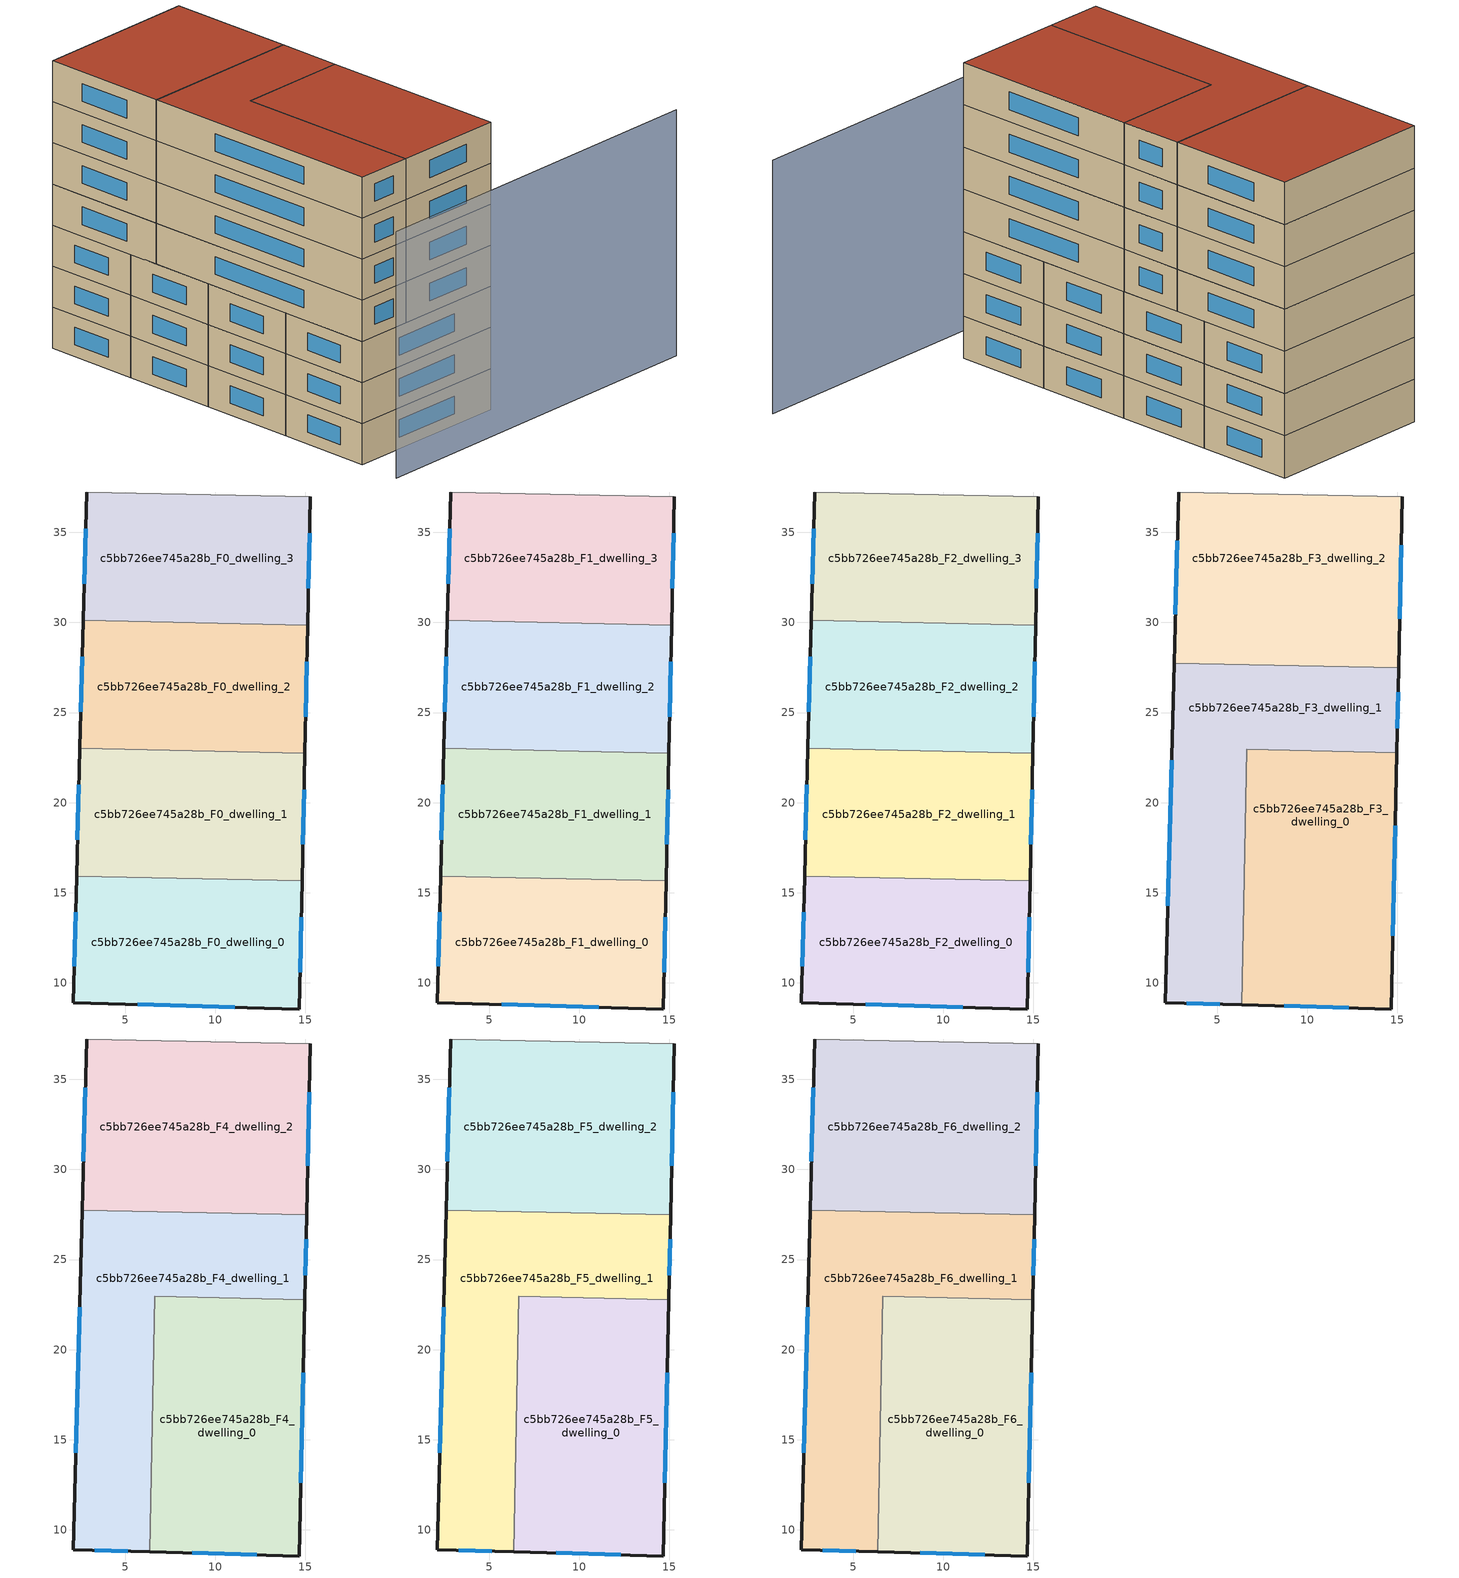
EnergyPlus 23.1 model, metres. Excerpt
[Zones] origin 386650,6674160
c5bb726ee745a28b_F0_dwelling_0
 floor ground (EU_floor_Construction): 14.81,15.66 14.66,8.55 2.11,8.91 2.3,15.93 z0
 wall outside (EU_wall_Construction): 2.3,15.93 2.11,8.91 14.66,8.55 14.81,15.66 z0:3
 wall to c5bb726ee745a28b_F0_dwelling_1 (EU_wall_Construction): 14.81,15.66 2.3,15.93 z0:3
 window (EU_Window_Construction): 14.71,10.58 14.77,13.63 / 5.7,8.8 11.08,8.65 / 2.24,13.92 2.16,10.91 z0.86:2.14
c5bb726ee745a28b_F0_dwelling_1
 floor ground (EU_floor_Construction): 14.97,22.75 14.81,15.66 2.3,15.93 2.48,23.01 z0
 wall outside (EU_wall_Construction): 14.81,15.66 14.97,22.75 / 2.48,23.01 2.3,15.93 z0:3
 wall to c5bb726ee745a28b_F0_dwelling_2 (EU_wall_Construction): 14.97,22.75 2.48,23.01 z0:3
 window (EU_Window_Construction): 14.86,17.69 14.92,20.72 / 2.43,20.99 2.35,17.95 z0.86:2.14
c5bb726ee745a28b_F0_dwelling_2
 floor ground (EU_floor_Construction): 15.12,29.85 14.97,22.75 2.48,23.01 2.67,30.12 z0
 wall outside (EU_wall_Construction): 14.97,22.75 15.12,29.85 / 2.67,30.12 2.48,23.01 z0:3
 wall to c5bb726ee745a28b_F0_dwelling_3 (EU_wall_Construction): 15.12,29.85 2.67,30.12 z0:3
 window (EU_Window_Construction): 15.01,24.78 15.07,27.82 / 2.61,28.09 2.53,25.04 z0.86:2.14
c5bb726ee745a28b_F0_dwelling_3
 floor ground (EU_floor_Construction): 15.27,36.98 15.12,29.85 2.67,30.12 2.85,37.24 z0
 wall outside (EU_wall_Construction): 15.12,29.85 15.27,36.98 / 2.85,37.24 2.67,30.12 z0:3
 wall adiabatic (EU_wall_Construction): 15.27,36.98 2.85,37.24 z0:3
 window (EU_Window_Construction): 15.16,31.89 15.22,34.94 / 2.8,35.2 2.72,32.15 z0.86:2.14
c5bb726ee745a28b_F1_dwelling_0
 floor to c5bb726ee745a28b_F0_dwelling_0 (EU_floor_Construction): 14.81,15.66 14.66,8.55 2.11,8.91 2.3,15.93 z3
 wall outside (EU_wall_Construction): 2.3,15.93 2.11,8.91 14.66,8.55 14.81,15.66 z3:6
 wall to c5bb726ee745a28b_F1_dwelling_1 (EU_wall_Construction): 14.81,15.66 2.3,15.93 z3:6
 window (EU_Window_Construction): 14.71,10.58 14.77,13.63 / 5.7,8.8 11.08,8.65 / 2.24,13.92 2.16,10.91 z3.86:5.14
c5bb726ee745a28b_F1_dwelling_1
 floor to c5bb726ee745a28b_F0_dwelling_1 (EU_floor_Construction): 14.97,22.75 14.81,15.66 2.3,15.93 2.48,23.01 z3
 wall outside (EU_wall_Construction): 14.81,15.66 14.97,22.75 / 2.48,23.01 2.3,15.93 z3:6
 wall to c5bb726ee745a28b_F1_dwelling_2 (EU_wall_Construction): 14.97,22.75 2.48,23.01 z3:6
 window (EU_Window_Construction): 14.86,17.69 14.92,20.72 / 2.43,20.99 2.35,17.95 z3.86:5.14
c5bb726ee745a28b_F1_dwelling_2
 floor to c5bb726ee745a28b_F0_dwelling_2 (EU_floor_Construction): 15.12,29.85 14.97,22.75 2.48,23.01 2.67,30.12 z3
 wall outside (EU_wall_Construction): 14.97,22.75 15.12,29.85 / 2.67,30.12 2.48,23.01 z3:6
 wall to c5bb726ee745a28b_F1_dwelling_3 (EU_wall_Construction): 15.12,29.85 2.67,30.12 z3:6
 window (EU_Window_Construction): 15.01,24.78 15.07,27.82 / 2.61,28.09 2.53,25.04 z3.86:5.14
c5bb726ee745a28b_F1_dwelling_3
 floor to c5bb726ee745a28b_F0_dwelling_3 (EU_floor_Construction): 15.27,36.98 15.12,29.85 2.67,30.12 2.85,37.24 z3
 wall outside (EU_wall_Construction): 15.12,29.85 15.27,36.98 / 2.85,37.24 2.67,30.12 z3:6
 wall adiabatic (EU_wall_Construction): 15.27,36.98 2.85,37.24 z3:6
 window (EU_Window_Construction): 15.16,31.89 15.22,34.94 / 2.8,35.2 2.72,32.15 z3.86:5.14
c5bb726ee745a28b_F2_dwelling_0
 floor to c5bb726ee745a28b_F1_dwelling_0 (EU_floor_Construction): 14.81,15.66 14.66,8.55 2.11,8.91 2.3,15.93 z6
 wall outside (EU_wall_Construction): 2.3,15.93 2.11,8.91 14.66,8.55 14.81,15.66 z6:9
 wall to c5bb726ee745a28b_F2_dwelling_1 (EU_wall_Construction): 14.81,15.66 2.3,15.93 z6:9
 window (EU_Window_Construction): 14.71,10.58 14.77,13.63 / 5.7,8.8 11.08,8.65 / 2.24,13.92 2.16,10.91 z6.86:8.14
c5bb726ee745a28b_F2_dwelling_1
 floor to c5bb726ee745a28b_F1_dwelling_1 (EU_floor_Construction): 14.97,22.75 14.81,15.66 2.3,15.93 2.48,23.01 z6
 wall outside (EU_wall_Construction): 14.81,15.66 14.97,22.75 / 2.48,23.01 2.3,15.93 z6:9
 wall to c5bb726ee745a28b_F2_dwelling_2 (EU_wall_Construction): 14.97,22.75 2.48,23.01 z6:9
 window (EU_Window_Construction): 14.86,17.69 14.92,20.72 / 2.43,20.99 2.35,17.95 z6.86:8.14
c5bb726ee745a28b_F2_dwelling_2
 floor to c5bb726ee745a28b_F1_dwelling_2 (EU_floor_Construction): 15.12,29.85 14.97,22.75 2.48,23.01 2.67,30.12 z6
 wall outside (EU_wall_Construction): 14.97,22.75 15.12,29.85 / 2.67,30.12 2.48,23.01 z6:9
 wall to c5bb726ee745a28b_F2_dwelling_3 (EU_wall_Construction): 15.12,29.85 2.67,30.12 z6:9
 window (EU_Window_Construction): 15.01,24.78 15.07,27.82 / 2.61,28.09 2.53,25.04 z6.86:8.14
c5bb726ee745a28b_F2_dwelling_3
 floor to c5bb726ee745a28b_F1_dwelling_3 (EU_floor_Construction): 15.27,36.98 15.12,29.85 2.67,30.12 2.85,37.24 z6
 wall outside (EU_wall_Construction): 15.12,29.85 15.27,36.98 / 2.85,37.24 2.67,30.12 z6:9
 wall adiabatic (EU_wall_Construction): 15.27,36.98 2.85,37.24 z6:9
 window (EU_Window_Construction): 15.16,31.89 15.22,34.94 / 2.8,35.2 2.72,32.15 z6.86:8.14
c5bb726ee745a28b_F3_dwelling_0
 floor to c5bb726ee745a28b_F2_dwelling_0 (EU_floor_Construction): 14.81,15.66 14.66,8.55 6.35,8.79 6.5,15.84 z9
 floor to c5bb726ee745a28b_F2_dwelling_1 (EU_floor_Construction): 14.97,22.75 14.81,15.66 6.5,15.84 6.65,22.92 z9
 floor to c5bb726ee745a28b_F2_dwelling_2 (EU_floor_Construction): 14.97,22.78 14.97,22.75 6.65,22.92 6.65,22.96 z9
 wall outside (EU_wall_Construction): 6.35,8.79 14.66,8.55 14.97,22.78 z9:12
 wall to c5bb726ee745a28b_F3_dwelling_1 (EU_wall_Construction): 14.97,22.78 6.65,22.96 6.35,8.79 z9:12
 window (EU_Window_Construction): 14.75,12.62 14.88,18.71 / 8.72,8.72 12.29,8.62 z9.86:11.14
c5bb726ee745a28b_F3_dwelling_1
 floor to c5bb726ee745a28b_F2_dwelling_1 (EU_floor_Construction): 6.65,22.92 6.5,15.84 2.3,15.93 2.48,23.01 z9
 floor to c5bb726ee745a28b_F2_dwelling_0 (EU_floor_Construction): 6.5,15.84 6.35,8.79 2.11,8.91 2.3,15.93 z9
 floor to c5bb726ee745a28b_F2_dwelling_2 (EU_floor_Construction): 15.07,27.48 14.97,22.78 6.65,22.96 6.65,22.92 2.48,23.01 2.6,27.75 z9
 wall outside (EU_wall_Construction): 2.6,27.75 2.11,8.91 6.35,8.79 / 14.97,22.78 15.07,27.48 z9:12
 wall to c5bb726ee745a28b_F3_dwelling_2 (EU_wall_Construction): 15.07,27.48 2.6,27.75 z9:12
 window (EU_Window_Construction): 3.32,8.87 5.14,8.82 / 2.46,22.36 2.25,14.29 / 14.99,24.12 15.04,26.14 z9.86:11.14
c5bb726ee745a28b_F3_dwelling_2
 floor to c5bb726ee745a28b_F2_dwelling_3 (EU_floor_Construction): 15.27,36.98 15.12,29.85 2.67,30.12 2.85,37.24 z9
 floor to c5bb726ee745a28b_F2_dwelling_2 (EU_floor_Construction): 15.12,29.85 15.07,27.48 2.6,27.75 2.67,30.12 z9
 wall outside (EU_wall_Construction): 2.85,37.24 2.6,27.75 / 15.07,27.48 15.27,36.98 z9:12
 wall adiabatic (EU_wall_Construction): 15.27,36.98 2.85,37.24 z9:12
 window (EU_Window_Construction): 2.78,34.52 2.68,30.46 / 15.12,30.2 15.21,34.27 z9.86:11.14
c5bb726ee745a28b_F4_dwelling_0
 floor to c5bb726ee745a28b_F3_dwelling_0 (EU_floor_Construction): 14.97,22.78 14.66,8.55 6.35,8.79 6.65,22.96 z12
 wall outside (EU_wall_Construction): 6.35,8.79 14.66,8.55 14.97,22.78 z12:15
 wall to c5bb726ee745a28b_F4_dwelling_1 (EU_wall_Construction): 14.97,22.78 6.65,22.96 6.35,8.79 z12:15
 window (EU_Window_Construction): 14.75,12.62 14.88,18.71 / 8.72,8.72 12.29,8.62 z12.86:14.14
c5bb726ee745a28b_F4_dwelling_1
 floor to c5bb726ee745a28b_F3_dwelling_1 (EU_floor_Construction): 15.07,27.48 14.97,22.78 6.65,22.96 6.35,8.79 2.11,8.91 2.6,27.75 z12
 wall outside (EU_wall_Construction): 2.6,27.75 2.11,8.91 6.35,8.79 / 14.97,22.78 15.07,27.48 z12:15
 wall to c5bb726ee745a28b_F4_dwelling_2 (EU_wall_Construction): 15.07,27.48 2.6,27.75 z12:15
 window (EU_Window_Construction): 3.32,8.87 5.14,8.82 / 2.46,22.36 2.25,14.29 / 14.99,24.12 15.04,26.14 z12.86:14.14
c5bb726ee745a28b_F4_dwelling_2
 floor to c5bb726ee745a28b_F3_dwelling_2 (EU_floor_Construction): 15.27,36.98 15.07,27.48 2.6,27.75 2.85,37.24 z12
 wall outside (EU_wall_Construction): 2.85,37.24 2.6,27.75 / 15.07,27.48 15.27,36.98 z12:15
 wall adiabatic (EU_wall_Construction): 15.27,36.98 2.85,37.24 z12:15
 window (EU_Window_Construction): 2.78,34.52 2.68,30.46 / 15.12,30.2 15.21,34.27 z12.86:14.14
c5bb726ee745a28b_F5_dwelling_0
 floor to c5bb726ee745a28b_F4_dwelling_0 (EU_floor_Construction): 14.97,22.78 14.66,8.55 6.35,8.79 6.65,22.96 z15
 wall outside (EU_wall_Construction): 6.35,8.79 14.66,8.55 14.97,22.78 z15:18
 wall to c5bb726ee745a28b_F5_dwelling_1 (EU_wall_Construction): 14.97,22.78 6.65,22.96 6.35,8.79 z15:18
 window (EU_Window_Construction): 14.75,12.62 14.88,18.71 / 8.72,8.72 12.29,8.62 z15.86:17.14
c5bb726ee745a28b_F5_dwelling_1
 floor to c5bb726ee745a28b_F4_dwelling_1 (EU_floor_Construction): 15.07,27.48 14.97,22.78 6.65,22.96 6.35,8.79 2.11,8.91 2.6,27.75 z15
 wall outside (EU_wall_Construction): 2.6,27.75 2.11,8.91 6.35,8.79 / 14.97,22.78 15.07,27.48 z15:18
 wall to c5bb726ee745a28b_F5_dwelling_2 (EU_wall_Construction): 15.07,27.48 2.6,27.75 z15:18
 window (EU_Window_Construction): 3.32,8.87 5.14,8.82 / 2.46,22.36 2.25,14.29 / 14.99,24.12 15.04,26.14 z15.86:17.14
c5bb726ee745a28b_F5_dwelling_2
 floor to c5bb726ee745a28b_F4_dwelling_2 (EU_floor_Construction): 15.27,36.98 15.07,27.48 2.6,27.75 2.85,37.24 z15
 wall outside (EU_wall_Construction): 2.85,37.24 2.6,27.75 / 15.07,27.48 15.27,36.98 z15:18
 wall adiabatic (EU_wall_Construction): 15.27,36.98 2.85,37.24 z15:18
 window (EU_Window_Construction): 2.78,34.52 2.68,30.46 / 15.12,30.2 15.21,34.27 z15.86:17.14
c5bb726ee745a28b_F6_dwelling_0
 floor to c5bb726ee745a28b_F5_dwelling_0 (EU_floor_Construction): 14.97,22.78 14.66,8.55 6.35,8.79 6.65,22.96 z18
 wall outside (EU_wall_Construction): 6.35,8.79 14.66,8.55 14.97,22.78 z18:21
 wall to c5bb726ee745a28b_F6_dwelling_1 (EU_wall_Construction): 14.97,22.78 6.65,22.96 6.35,8.79 z18:21
 window (EU_Window_Construction): 14.75,12.62 14.88,18.71 / 8.72,8.72 12.29,8.62 z18.86:20.14
 roof outside (EU_roof_Construction): 14.66,8.55 14.97,22.78 6.65,22.96 6.35,8.79 z21
c5bb726ee745a28b_F6_dwelling_1
 floor to c5bb726ee745a28b_F5_dwelling_1 (EU_floor_Construction): 15.07,27.48 14.97,22.78 6.65,22.96 6.35,8.79 2.11,8.91 2.6,27.75 z18
 wall outside (EU_wall_Construction): 2.6,27.75 2.11,8.91 6.35,8.79 / 14.97,22.78 15.07,27.48 z18:21
 wall to c5bb726ee745a28b_F6_dwelling_2 (EU_wall_Construction): 15.07,27.48 2.6,27.75 z18:21
 window (EU_Window_Construction): 3.32,8.87 5.14,8.82 / 2.46,22.36 2.25,14.29 / 14.99,24.12 15.04,26.14 z18.86:20.14
 roof outside (EU_roof_Construction): 6.35,8.79 6.65,22.96 14.97,22.78 15.07,27.48 2.6,27.75 2.11,8.91 z21
c5bb726ee745a28b_F6_dwelling_2
 floor to c5bb726ee745a28b_F5_dwelling_2 (EU_floor_Construction): 15.27,36.98 15.07,27.48 2.6,27.75 2.85,37.24 z18
 wall outside (EU_wall_Construction): 2.85,37.24 2.6,27.75 / 15.07,27.48 15.27,36.98 z18:21
 wall adiabatic (EU_wall_Construction): 15.27,36.98 2.85,37.24 z18:21
 window (EU_Window_Construction): 2.78,34.52 2.68,30.46 / 15.12,30.2 15.21,34.27 z18.86:20.14
 roof outside (EU_roof_Construction): 15.07,27.48 15.27,36.98 2.85,37.24 2.6,27.75 z21
shading: 1.96,5.75 29.56,5.18 z0:18
[Building]
EU S2 Campaign: North Axis=0; Terrain=City; Solar Distribution=FullExterior
[Site:Location]
Helsinki-Vantaa.AP: Latitude=60.317; Longitude=24.963; Time Zone=2; Elevation=54.6
[SizingPeriod:WeatherFileDays]
AnnualSizingPeriod: Begin Month=1; Begin Day of Month=1; End Month=12; End Day of Month=31; Day of Week for Start Day=Monday; Use Weather File Daylight Saving Period=No; Use Weather File Rain and Snow Indicators=No
[MATERIAL]
EU_InternalMass_Material: Roughness=MediumRough; Thickness=0.1; Conductivity=1; Density=1800; Specific Heat=900; Thermal Absorptance=0.9; Solar Absorptance=0.7; Visible Absorptance=0.7
[MATERIAL:NOMASS] Roughness=MediumRough; Thermal Absorptance=0.9; Solar Absorptance=0.7; Visible Absorptance=0.7
Name | Thermal Resistance
EU_wall_NoMass | 1.10183
EU_roof_NoMass; EU_floor_NoMass | 1.70606
[WINDOWMATERIAL:SIMPLEGLAZINGSYSTEM]
EU_Window_SimpleGlazing: UFactor=3.11035; Solar Heat Gain Coefficient=0.8; Visible Transmittance=0.8
[CONSTRUCTION]
EU_wall_Construction: EU_wall_NoMass
EU_roof_Construction: EU_roof_NoMass
EU_floor_Construction: EU_floor_NoMass
EU_Window_Construction: EU_Window_SimpleGlazing
EU_InternalMass_Construction: EU_InternalMass_Material
[ZONE] Type=1; Multiplier=1; Ceiling Height=autocalculate; Floor Area=autocalculate; Part of Total Floor Area=Yes
Name | Volume
c5bb726ee745a28b_F0_dwelling_0; c5bb726ee745a28b_F1_dwelling_0; c5bb726ee745a28b_F2_dwelling_0 | 265.844
c5bb726ee745a28b_F3_dwelling_0; c5bb726ee745a28b_F4_dwelling_0; c5bb726ee745a28b_F5_dwelling_0; c5bb726ee745a28b_F6_dwelling_0 | 354.487
c5bb726ee745a28b_F0_dwelling_1; c5bb726ee745a28b_F1_dwelling_1; c5bb726ee745a28b_F2_dwelling_1 | 265.843
c5bb726ee745a28b_F3_dwelling_1; c5bb726ee745a28b_F4_dwelling_1; c5bb726ee745a28b_F5_dwelling_1; c5bb726ee745a28b_F6_dwelling_1 | 354.453
c5bb726ee745a28b_F0_dwelling_2; c5bb726ee745a28b_F1_dwelling_2; c5bb726ee745a28b_F2_dwelling_2 | 265.839
c5bb726ee745a28b_F3_dwelling_2; c5bb726ee745a28b_F4_dwelling_2; c5bb726ee745a28b_F5_dwelling_2; c5bb726ee745a28b_F6_dwelling_2 | 354.452
c5bb726ee745a28b_F0_dwelling_3; c5bb726ee745a28b_F1_dwelling_3; c5bb726ee745a28b_F2_dwelling_3 | 265.846
[INTERNALMASS] Construction=EU_InternalMass_Construction
Name | Zone or ZoneList | Surface Area
c5bb726ee745a28b_F0_dwelling_0_EU_InternalMass | c5bb726ee745a28b_F0_dwelling_0 | 88.6147
c5bb726ee745a28b_F0_dwelling_1_EU_InternalMass | c5bb726ee745a28b_F0_dwelling_1 | 88.6143
c5bb726ee745a28b_F0_dwelling_2_EU_InternalMass | c5bb726ee745a28b_F0_dwelling_2 | 88.613
c5bb726ee745a28b_F0_dwelling_3_EU_InternalMass | c5bb726ee745a28b_F0_dwelling_3 | 88.6156
c5bb726ee745a28b_F1_dwelling_0_EU_InternalMass | c5bb726ee745a28b_F1_dwelling_0 | 88.6147
c5bb726ee745a28b_F1_dwelling_1_EU_InternalMass | c5bb726ee745a28b_F1_dwelling_1 | 88.6143
c5bb726ee745a28b_F1_dwelling_2_EU_InternalMass | c5bb726ee745a28b_F1_dwelling_2 | 88.613
c5bb726ee745a28b_F1_dwelling_3_EU_InternalMass | c5bb726ee745a28b_F1_dwelling_3 | 88.6156
c5bb726ee745a28b_F2_dwelling_0_EU_InternalMass | c5bb726ee745a28b_F2_dwelling_0 | 88.6147
c5bb726ee745a28b_F2_dwelling_1_EU_InternalMass | c5bb726ee745a28b_F2_dwelling_1 | 88.6143
c5bb726ee745a28b_F2_dwelling_2_EU_InternalMass | c5bb726ee745a28b_F2_dwelling_2 | 88.613
c5bb726ee745a28b_F2_dwelling_3_EU_InternalMass | c5bb726ee745a28b_F2_dwelling_3 | 88.6156
c5bb726ee745a28b_F3_dwelling_0_EU_InternalMass | c5bb726ee745a28b_F3_dwelling_0 | 118.164
c5bb726ee745a28b_F3_dwelling_1_EU_InternalMass | c5bb726ee745a28b_F3_dwelling_1 | 118.151
c5bb726ee745a28b_F3_dwelling_2_EU_InternalMass | c5bb726ee745a28b_F3_dwelling_2 | 118.15
c5bb726ee745a28b_F4_dwelling_0_EU_InternalMass | c5bb726ee745a28b_F4_dwelling_0 | 118.164
c5bb726ee745a28b_F4_dwelling_1_EU_InternalMass | c5bb726ee745a28b_F4_dwelling_1 | 118.151
c5bb726ee745a28b_F4_dwelling_2_EU_InternalMass | c5bb726ee745a28b_F4_dwelling_2 | 118.15
c5bb726ee745a28b_F5_dwelling_0_EU_InternalMass | c5bb726ee745a28b_F5_dwelling_0 | 118.164
c5bb726ee745a28b_F5_dwelling_1_EU_InternalMass | c5bb726ee745a28b_F5_dwelling_1 | 118.151
c5bb726ee745a28b_F5_dwelling_2_EU_InternalMass | c5bb726ee745a28b_F5_dwelling_2 | 118.15
c5bb726ee745a28b_F6_dwelling_0_EU_InternalMass | c5bb726ee745a28b_F6_dwelling_0 | 118.164
c5bb726ee745a28b_F6_dwelling_1_EU_InternalMass | c5bb726ee745a28b_F6_dwelling_1 | 118.151
c5bb726ee745a28b_F6_dwelling_2_EU_InternalMass | c5bb726ee745a28b_F6_dwelling_2 | 118.15
[OTHEREQUIPMENT] Fuel Type=Electricity; Design Level Calculation Method=Watts/Area; Power per Zone Floor Area=1; Fraction Latent=0; Fraction Radiant=0; Fraction Lost=0; Carbon Dioxide Generation Rate=0; EndUse Subcategory=EU_Step8_InternalGains
Name | Zone or ZoneList or Space or SpaceList | Schedule
EU_Step8_InternalGain_c5bb726ee745a28b_F0_dwelling_0_f000 | c5bb726ee745a28b_F0_dwelling_0 | EU_Step8_GainSchedule_c5bb726ee745a28b_F0_dwelling_0_f000
EU_Step8_InternalGain_c5bb726ee745a28b_F0_dwelling_1_f000 | c5bb726ee745a28b_F0_dwelling_1 | EU_Step8_GainSchedule_c5bb726ee745a28b_F0_dwelling_1_f000
EU_Step8_InternalGain_c5bb726ee745a28b_F0_dwelling_2_f000 | c5bb726ee745a28b_F0_dwelling_2 | EU_Step8_GainSchedule_c5bb726ee745a28b_F0_dwelling_2_f000
EU_Step8_InternalGain_c5bb726ee745a28b_F0_dwelling_3_f000 | c5bb726ee745a28b_F0_dwelling_3 | EU_Step8_GainSchedule_c5bb726ee745a28b_F0_dwelling_3_f000
EU_Step8_InternalGain_c5bb726ee745a28b_F1_dwelling_0_f000 | c5bb726ee745a28b_F1_dwelling_0 | EU_Step8_GainSchedule_c5bb726ee745a28b_F1_dwelling_0_f000
EU_Step8_InternalGain_c5bb726ee745a28b_F1_dwelling_1_f000 | c5bb726ee745a28b_F1_dwelling_1 | EU_Step8_GainSchedule_c5bb726ee745a28b_F1_dwelling_1_f000
EU_Step8_InternalGain_c5bb726ee745a28b_F1_dwelling_2_f000 | c5bb726ee745a28b_F1_dwelling_2 | EU_Step8_GainSchedule_c5bb726ee745a28b_F1_dwelling_2_f000
EU_Step8_InternalGain_c5bb726ee745a28b_F1_dwelling_3_f000 | c5bb726ee745a28b_F1_dwelling_3 | EU_Step8_GainSchedule_c5bb726ee745a28b_F1_dwelling_3_f000
EU_Step8_InternalGain_c5bb726ee745a28b_F2_dwelling_0_f000 | c5bb726ee745a28b_F2_dwelling_0 | EU_Step8_GainSchedule_c5bb726ee745a28b_F2_dwelling_0_f000
EU_Step8_InternalGain_c5bb726ee745a28b_F2_dwelling_1_f000 | c5bb726ee745a28b_F2_dwelling_1 | EU_Step8_GainSchedule_c5bb726ee745a28b_F2_dwelling_1_f000
EU_Step8_InternalGain_c5bb726ee745a28b_F2_dwelling_2_f000 | c5bb726ee745a28b_F2_dwelling_2 | EU_Step8_GainSchedule_c5bb726ee745a28b_F2_dwelling_2_f000
EU_Step8_InternalGain_c5bb726ee745a28b_F2_dwelling_3_f000 | c5bb726ee745a28b_F2_dwelling_3 | EU_Step8_GainSchedule_c5bb726ee745a28b_F2_dwelling_3_f000
EU_Step8_InternalGain_c5bb726ee745a28b_F3_dwelling_0_f000 | c5bb726ee745a28b_F3_dwelling_0 | EU_Step8_GainSchedule_c5bb726ee745a28b_F3_dwelling_0_f000
EU_Step8_InternalGain_c5bb726ee745a28b_F3_dwelling_1_f000 | c5bb726ee745a28b_F3_dwelling_1 | EU_Step8_GainSchedule_c5bb726ee745a28b_F3_dwelling_1_f000
EU_Step8_InternalGain_c5bb726ee745a28b_F3_dwelling_2_f000 | c5bb726ee745a28b_F3_dwelling_2 | EU_Step8_GainSchedule_c5bb726ee745a28b_F3_dwelling_2_f000
EU_Step8_InternalGain_c5bb726ee745a28b_F4_dwelling_0_f000 | c5bb726ee745a28b_F4_dwelling_0 | EU_Step8_GainSchedule_c5bb726ee745a28b_F4_dwelling_0_f000
EU_Step8_InternalGain_c5bb726ee745a28b_F4_dwelling_1_f000 | c5bb726ee745a28b_F4_dwelling_1 | EU_Step8_GainSchedule_c5bb726ee745a28b_F4_dwelling_1_f000
EU_Step8_InternalGain_c5bb726ee745a28b_F4_dwelling_2_f000 | c5bb726ee745a28b_F4_dwelling_2 | EU_Step8_GainSchedule_c5bb726ee745a28b_F4_dwelling_2_f000
EU_Step8_InternalGain_c5bb726ee745a28b_F5_dwelling_0_f000 | c5bb726ee745a28b_F5_dwelling_0 | EU_Step8_GainSchedule_c5bb726ee745a28b_F5_dwelling_0_f000
EU_Step8_InternalGain_c5bb726ee745a28b_F5_dwelling_1_f000 | c5bb726ee745a28b_F5_dwelling_1 | EU_Step8_GainSchedule_c5bb726ee745a28b_F5_dwelling_1_f000
EU_Step8_InternalGain_c5bb726ee745a28b_F5_dwelling_2_f000 | c5bb726ee745a28b_F5_dwelling_2 | EU_Step8_GainSchedule_c5bb726ee745a28b_F5_dwelling_2_f000
EU_Step8_InternalGain_c5bb726ee745a28b_F6_dwelling_0_f000 | c5bb726ee745a28b_F6_dwelling_0 | EU_Step8_GainSchedule_c5bb726ee745a28b_F6_dwelling_0_f000
EU_Step8_InternalGain_c5bb726ee745a28b_F6_dwelling_1_f000 | c5bb726ee745a28b_F6_dwelling_1 | EU_Step8_GainSchedule_c5bb726ee745a28b_F6_dwelling_1_f000
EU_Step8_InternalGain_c5bb726ee745a28b_F6_dwelling_2_f000 | c5bb726ee745a28b_F6_dwelling_2 | EU_Step8_GainSchedule_c5bb726ee745a28b_F6_dwelling_2_f000
[ZONEVENTILATION:DESIGNFLOWRATE] Schedule=EU_AlwaysOn; Design Flow Rate Calculation Method=AirChanges/Hour; Air Changes per Hour=0.756316; Ventilation Type=Natural; Fan Pressure Rise=0; Fan Total Efficiency=1; Constant Term Coefficient=1; Temperature Term Coefficient=0; Velocity Term Coefficient=0; Velocity Squared Term Coefficient=0; Minimum Indoor Temperature=-100; Maximum Indoor Temperature=100; Delta Temperature=-100; Minimum Outdoor Temperature=-100; Maximum Outdoor Temperature=100; Maximum Wind Speed=40
Name | Zone or ZoneList or Space or SpaceList
EU_ConstantAir_c5bb726ee745a28b_F0_dwelling_0 | c5bb726ee745a28b_F0_dwelling_0
EU_ConstantAir_c5bb726ee745a28b_F0_dwelling_1 | c5bb726ee745a28b_F0_dwelling_1
EU_ConstantAir_c5bb726ee745a28b_F0_dwelling_2 | c5bb726ee745a28b_F0_dwelling_2
EU_ConstantAir_c5bb726ee745a28b_F0_dwelling_3 | c5bb726ee745a28b_F0_dwelling_3
EU_ConstantAir_c5bb726ee745a28b_F1_dwelling_0 | c5bb726ee745a28b_F1_dwelling_0
EU_ConstantAir_c5bb726ee745a28b_F1_dwelling_1 | c5bb726ee745a28b_F1_dwelling_1
EU_ConstantAir_c5bb726ee745a28b_F1_dwelling_2 | c5bb726ee745a28b_F1_dwelling_2
EU_ConstantAir_c5bb726ee745a28b_F1_dwelling_3 | c5bb726ee745a28b_F1_dwelling_3
EU_ConstantAir_c5bb726ee745a28b_F2_dwelling_0 | c5bb726ee745a28b_F2_dwelling_0
EU_ConstantAir_c5bb726ee745a28b_F2_dwelling_1 | c5bb726ee745a28b_F2_dwelling_1
EU_ConstantAir_c5bb726ee745a28b_F2_dwelling_2 | c5bb726ee745a28b_F2_dwelling_2
EU_ConstantAir_c5bb726ee745a28b_F2_dwelling_3 | c5bb726ee745a28b_F2_dwelling_3
EU_ConstantAir_c5bb726ee745a28b_F3_dwelling_0 | c5bb726ee745a28b_F3_dwelling_0
EU_ConstantAir_c5bb726ee745a28b_F3_dwelling_1 | c5bb726ee745a28b_F3_dwelling_1
EU_ConstantAir_c5bb726ee745a28b_F3_dwelling_2 | c5bb726ee745a28b_F3_dwelling_2
EU_ConstantAir_c5bb726ee745a28b_F4_dwelling_0 | c5bb726ee745a28b_F4_dwelling_0
EU_ConstantAir_c5bb726ee745a28b_F4_dwelling_1 | c5bb726ee745a28b_F4_dwelling_1
EU_ConstantAir_c5bb726ee745a28b_F4_dwelling_2 | c5bb726ee745a28b_F4_dwelling_2
EU_ConstantAir_c5bb726ee745a28b_F5_dwelling_0 | c5bb726ee745a28b_F5_dwelling_0
EU_ConstantAir_c5bb726ee745a28b_F5_dwelling_1 | c5bb726ee745a28b_F5_dwelling_1
EU_ConstantAir_c5bb726ee745a28b_F5_dwelling_2 | c5bb726ee745a28b_F5_dwelling_2
EU_ConstantAir_c5bb726ee745a28b_F6_dwelling_0 | c5bb726ee745a28b_F6_dwelling_0
EU_ConstantAir_c5bb726ee745a28b_F6_dwelling_1 | c5bb726ee745a28b_F6_dwelling_1
EU_ConstantAir_c5bb726ee745a28b_F6_dwelling_2 | c5bb726ee745a28b_F6_dwelling_2
[HVACTEMPLATE:THERMOSTAT] Constant Heating Setpoint=20; Constant Cooling Setpoint=50
EU_HeatOnly_c5bb726ee745a28b_F0_dwelling_0; EU_HeatOnly_c5bb726ee745a28b_F0_dwelling_1; EU_HeatOnly_c5bb726ee745a28b_F0_dwelling_2; EU_HeatOnly_c5bb726ee745a28b_F0_dwelling_3; EU_HeatOnly_c5bb726ee745a28b_F1_dwelling_0; EU_HeatOnly_c5bb726ee745a28b_F1_dwelling_1; EU_HeatOnly_c5bb726ee745a28b_F1_dwelling_2; EU_HeatOnly_c5bb726ee745a28b_F1_dwelling_3; EU_HeatOnly_c5bb726ee745a28b_F2_dwelling_0; EU_HeatOnly_c5bb726ee745a28b_F2_dwelling_1; EU_HeatOnly_c5bb726ee745a28b_F2_dwelling_2; EU_HeatOnly_c5bb726ee745a28b_F2_dwelling_3; EU_HeatOnly_c5bb726ee745a28b_F3_dwelling_0; EU_HeatOnly_c5bb726ee745a28b_F3_dwelling_1; EU_HeatOnly_c5bb726ee745a28b_F3_dwelling_2; EU_HeatOnly_c5bb726ee745a28b_F4_dwelling_0; EU_HeatOnly_c5bb726ee745a28b_F4_dwelling_1; EU_HeatOnly_c5bb726ee745a28b_F4_dwelling_2; EU_HeatOnly_c5bb726ee745a28b_F5_dwelling_0; EU_HeatOnly_c5bb726ee745a28b_F5_dwelling_1; EU_HeatOnly_c5bb726ee745a28b_F5_dwelling_2; EU_HeatOnly_c5bb726ee745a28b_F6_dwelling_0; EU_HeatOnly_c5bb726ee745a28b_F6_dwelling_1; EU_HeatOnly_c5bb726ee745a28b_F6_dwelling_2
[HVACTEMPLATE:ZONE:IDEALLOADSAIRSYSTEM] System Availability Schedule=EU_AlwaysOn; Maximum Heating Supply Air Temperature=50; Minimum Cooling Supply Air Temperature=13; Maximum Heating Supply Air Humidity Ratio=0.0156; Minimum Cooling Supply Air Humidity Ratio=0.0077; Heating Limit=NoLimit; Cooling Limit=NoLimit; Heating Availability Schedule=EU_AlwaysOn; Cooling Availability Schedule=EU_CoolingOff; Dehumidification Control Type=ConstantSensibleHeatRatio; Cooling Sensible Heat Ratio=0.7; Dehumidification Setpoint=60; Humidification Control Type=None; Humidification Setpoint=30; Outdoor Air Method=None; Outdoor Air Flow Rate per Person=0.00944; Outdoor Air Flow Rate per Zone Floor Area=0; Outdoor Air Flow Rate per Zone=0; Demand Controlled Ventilation Type=None; Outdoor Air Economizer Type=NoEconomizer; Heat Recovery Type=None; Sensible Heat Recovery Effectiveness=0.7; Latent Heat Recovery Effectiveness=0.65
Name | Template Thermostat
c5bb726ee745a28b_F0_dwelling_0 | EU_HeatOnly_c5bb726ee745a28b_F0_dwelling_0
c5bb726ee745a28b_F0_dwelling_1 | EU_HeatOnly_c5bb726ee745a28b_F0_dwelling_1
c5bb726ee745a28b_F0_dwelling_2 | EU_HeatOnly_c5bb726ee745a28b_F0_dwelling_2
c5bb726ee745a28b_F0_dwelling_3 | EU_HeatOnly_c5bb726ee745a28b_F0_dwelling_3
c5bb726ee745a28b_F1_dwelling_0 | EU_HeatOnly_c5bb726ee745a28b_F1_dwelling_0
c5bb726ee745a28b_F1_dwelling_1 | EU_HeatOnly_c5bb726ee745a28b_F1_dwelling_1
c5bb726ee745a28b_F1_dwelling_2 | EU_HeatOnly_c5bb726ee745a28b_F1_dwelling_2
c5bb726ee745a28b_F1_dwelling_3 | EU_HeatOnly_c5bb726ee745a28b_F1_dwelling_3
c5bb726ee745a28b_F2_dwelling_0 | EU_HeatOnly_c5bb726ee745a28b_F2_dwelling_0
c5bb726ee745a28b_F2_dwelling_1 | EU_HeatOnly_c5bb726ee745a28b_F2_dwelling_1
c5bb726ee745a28b_F2_dwelling_2 | EU_HeatOnly_c5bb726ee745a28b_F2_dwelling_2
c5bb726ee745a28b_F2_dwelling_3 | EU_HeatOnly_c5bb726ee745a28b_F2_dwelling_3
c5bb726ee745a28b_F3_dwelling_0 | EU_HeatOnly_c5bb726ee745a28b_F3_dwelling_0
c5bb726ee745a28b_F3_dwelling_1 | EU_HeatOnly_c5bb726ee745a28b_F3_dwelling_1
c5bb726ee745a28b_F3_dwelling_2 | EU_HeatOnly_c5bb726ee745a28b_F3_dwelling_2
c5bb726ee745a28b_F4_dwelling_0 | EU_HeatOnly_c5bb726ee745a28b_F4_dwelling_0
c5bb726ee745a28b_F4_dwelling_1 | EU_HeatOnly_c5bb726ee745a28b_F4_dwelling_1
c5bb726ee745a28b_F4_dwelling_2 | EU_HeatOnly_c5bb726ee745a28b_F4_dwelling_2
c5bb726ee745a28b_F5_dwelling_0 | EU_HeatOnly_c5bb726ee745a28b_F5_dwelling_0
c5bb726ee745a28b_F5_dwelling_1 | EU_HeatOnly_c5bb726ee745a28b_F5_dwelling_1
c5bb726ee745a28b_F5_dwelling_2 | EU_HeatOnly_c5bb726ee745a28b_F5_dwelling_2
c5bb726ee745a28b_F6_dwelling_0 | EU_HeatOnly_c5bb726ee745a28b_F6_dwelling_0
c5bb726ee745a28b_F6_dwelling_1 | EU_HeatOnly_c5bb726ee745a28b_F6_dwelling_1
c5bb726ee745a28b_F6_dwelling_2 | EU_HeatOnly_c5bb726ee745a28b_F6_dwelling_2
[SIZING:ZONE] Zone Cooling Design Supply Air Temperature Input Method=SupplyAirTemperature; Zone Cooling Design Supply Air Temperature=13; Zone Heating Design Supply Air Temperature Input Method=SupplyAirTemperature; Zone Heating Design Supply Air Temperature=50; Zone Cooling Design Supply Air Humidity Ratio=0.008; Zone Heating Design Supply Air Humidity Ratio=0.008; Cooling Design Air Flow Method=DesignDay; Cooling Design Air Flow Rate=0; Cooling Minimum Air Flow per Zone Floor Area=0.000762; Cooling Minimum Air Flow=0; Cooling Minimum Air Flow Fraction=0.2; Heating Design Air Flow Method=DesignDay; Heating Design Air Flow Rate=0; Heating Maximum Air Flow per Zone Floor Area=0.002032; Heating Maximum Air Flow=0.141576; Heating Maximum Air Flow Fraction=0.3; Account for Dedicated Outdoor Air System=No; Dedicated Outdoor Air System Control Strategy=NeutralSupplyAir; Dedicated Outdoor Air Low Setpoint Temperature for Design=autosize; Dedicated Outdoor Air High Setpoint Temperature for Design=autosize; Zone Load Sizing Method=Sensible Load Only No Latent Load; Zone Latent Cooling Design Supply Air Humidity Ratio Input Method=HumidityRatioDifference; Zone Cooling Design Supply Air Humidity Ratio Difference=0.005; Zone Latent Heating Design Supply Air Humidity Ratio Input Method=HumidityRatioDifference; Zone Humidification Design Supply Air Humidity Ratio Difference=0.005
c5bb726ee745a28b_F0_dwelling_0; c5bb726ee745a28b_F0_dwelling_1; c5bb726ee745a28b_F0_dwelling_2; c5bb726ee745a28b_F0_dwelling_3; c5bb726ee745a28b_F1_dwelling_0; c5bb726ee745a28b_F1_dwelling_1; c5bb726ee745a28b_F1_dwelling_2; c5bb726ee745a28b_F1_dwelling_3; c5bb726ee745a28b_F2_dwelling_0; c5bb726ee745a28b_F2_dwelling_1; c5bb726ee745a28b_F2_dwelling_2; c5bb726ee745a28b_F2_dwelling_3; c5bb726ee745a28b_F3_dwelling_0; c5bb726ee745a28b_F3_dwelling_1; c5bb726ee745a28b_F3_dwelling_2; c5bb726ee745a28b_F4_dwelling_0; c5bb726ee745a28b_F4_dwelling_1; c5bb726ee745a28b_F4_dwelling_2; c5bb726ee745a28b_F5_dwelling_0; c5bb726ee745a28b_F5_dwelling_1; c5bb726ee745a28b_F5_dwelling_2; c5bb726ee745a28b_F6_dwelling_0; c5bb726ee745a28b_F6_dwelling_1; c5bb726ee745a28b_F6_dwelling_2
[SCHEDULE:CONSTANT]
Name | Hourly Value
EU_AlwaysOn | 1
EU_CoolingOff | 0
[SCHEDULE:FILE] Column Number=1; Rows to Skip at Top=0; Number of Hours of Data=8760; Column Separator=Comma; Interpolate to Timestep=No; Minutes per Item=60; Adjust Schedule for Daylight Savings=Yes
Name | File
EU_Step8_GainSchedule_c5bb726ee745a28b_F0_dwelling_0_f000 | ../../schedules/c5bb726ee745a28b/c5bb726ee745a28b_F0_dwelling_0_f000_gain.csv
EU_Step8_GainSchedule_c5bb726ee745a28b_F0_dwelling_1_f000 | ../../schedules/c5bb726ee745a28b/c5bb726ee745a28b_F0_dwelling_1_f000_gain.csv
EU_Step8_GainSchedule_c5bb726ee745a28b_F0_dwelling_2_f000 | ../../schedules/c5bb726ee745a28b/c5bb726ee745a28b_F0_dwelling_2_f000_gain.csv
EU_Step8_GainSchedule_c5bb726ee745a28b_F0_dwelling_3_f000 | ../../schedules/c5bb726ee745a28b/c5bb726ee745a28b_F0_dwelling_3_f000_gain.csv
EU_Step8_GainSchedule_c5bb726ee745a28b_F1_dwelling_0_f000 | ../../schedules/c5bb726ee745a28b/c5bb726ee745a28b_F1_dwelling_0_f000_gain.csv
EU_Step8_GainSchedule_c5bb726ee745a28b_F1_dwelling_1_f000 | ../../schedules/c5bb726ee745a28b/c5bb726ee745a28b_F1_dwelling_1_f000_gain.csv
EU_Step8_GainSchedule_c5bb726ee745a28b_F1_dwelling_2_f000 | ../../schedules/c5bb726ee745a28b/c5bb726ee745a28b_F1_dwelling_2_f000_gain.csv
EU_Step8_GainSchedule_c5bb726ee745a28b_F1_dwelling_3_f000 | ../../schedules/c5bb726ee745a28b/c5bb726ee745a28b_F1_dwelling_3_f000_gain.csv
EU_Step8_GainSchedule_c5bb726ee745a28b_F2_dwelling_0_f000 | ../../schedules/c5bb726ee745a28b/c5bb726ee745a28b_F2_dwelling_0_f000_gain.csv
EU_Step8_GainSchedule_c5bb726ee745a28b_F2_dwelling_1_f000 | ../../schedules/c5bb726ee745a28b/c5bb726ee745a28b_F2_dwelling_1_f000_gain.csv
EU_Step8_GainSchedule_c5bb726ee745a28b_F2_dwelling_2_f000 | ../../schedules/c5bb726ee745a28b/c5bb726ee745a28b_F2_dwelling_2_f000_gain.csv
EU_Step8_GainSchedule_c5bb726ee745a28b_F2_dwelling_3_f000 | ../../schedules/c5bb726ee745a28b/c5bb726ee745a28b_F2_dwelling_3_f000_gain.csv
EU_Step8_GainSchedule_c5bb726ee745a28b_F3_dwelling_0_f000 | ../../schedules/c5bb726ee745a28b/c5bb726ee745a28b_F3_dwelling_0_f000_gain.csv
EU_Step8_GainSchedule_c5bb726ee745a28b_F3_dwelling_1_f000 | ../../schedules/c5bb726ee745a28b/c5bb726ee745a28b_F3_dwelling_1_f000_gain.csv
EU_Step8_GainSchedule_c5bb726ee745a28b_F3_dwelling_2_f000 | ../../schedules/c5bb726ee745a28b/c5bb726ee745a28b_F3_dwelling_2_f000_gain.csv
EU_Step8_GainSchedule_c5bb726ee745a28b_F4_dwelling_0_f000 | ../../schedules/c5bb726ee745a28b/c5bb726ee745a28b_F4_dwelling_0_f000_gain.csv
EU_Step8_GainSchedule_c5bb726ee745a28b_F4_dwelling_1_f000 | ../../schedules/c5bb726ee745a28b/c5bb726ee745a28b_F4_dwelling_1_f000_gain.csv
EU_Step8_GainSchedule_c5bb726ee745a28b_F4_dwelling_2_f000 | ../../schedules/c5bb726ee745a28b/c5bb726ee745a28b_F4_dwelling_2_f000_gain.csv
EU_Step8_GainSchedule_c5bb726ee745a28b_F5_dwelling_0_f000 | ../../schedules/c5bb726ee745a28b/c5bb726ee745a28b_F5_dwelling_0_f000_gain.csv
EU_Step8_GainSchedule_c5bb726ee745a28b_F5_dwelling_1_f000 | ../../schedules/c5bb726ee745a28b/c5bb726ee745a28b_F5_dwelling_1_f000_gain.csv
EU_Step8_GainSchedule_c5bb726ee745a28b_F5_dwelling_2_f000 | ../../schedules/c5bb726ee745a28b/c5bb726ee745a28b_F5_dwelling_2_f000_gain.csv
EU_Step8_GainSchedule_c5bb726ee745a28b_F6_dwelling_0_f000 | ../../schedules/c5bb726ee745a28b/c5bb726ee745a28b_F6_dwelling_0_f000_gain.csv
EU_Step8_GainSchedule_c5bb726ee745a28b_F6_dwelling_1_f000 | ../../schedules/c5bb726ee745a28b/c5bb726ee745a28b_F6_dwelling_1_f000_gain.csv
EU_Step8_GainSchedule_c5bb726ee745a28b_F6_dwelling_2_f000 | ../../schedules/c5bb726ee745a28b/c5bb726ee745a28b_F6_dwelling_2_f000_gain.csv
